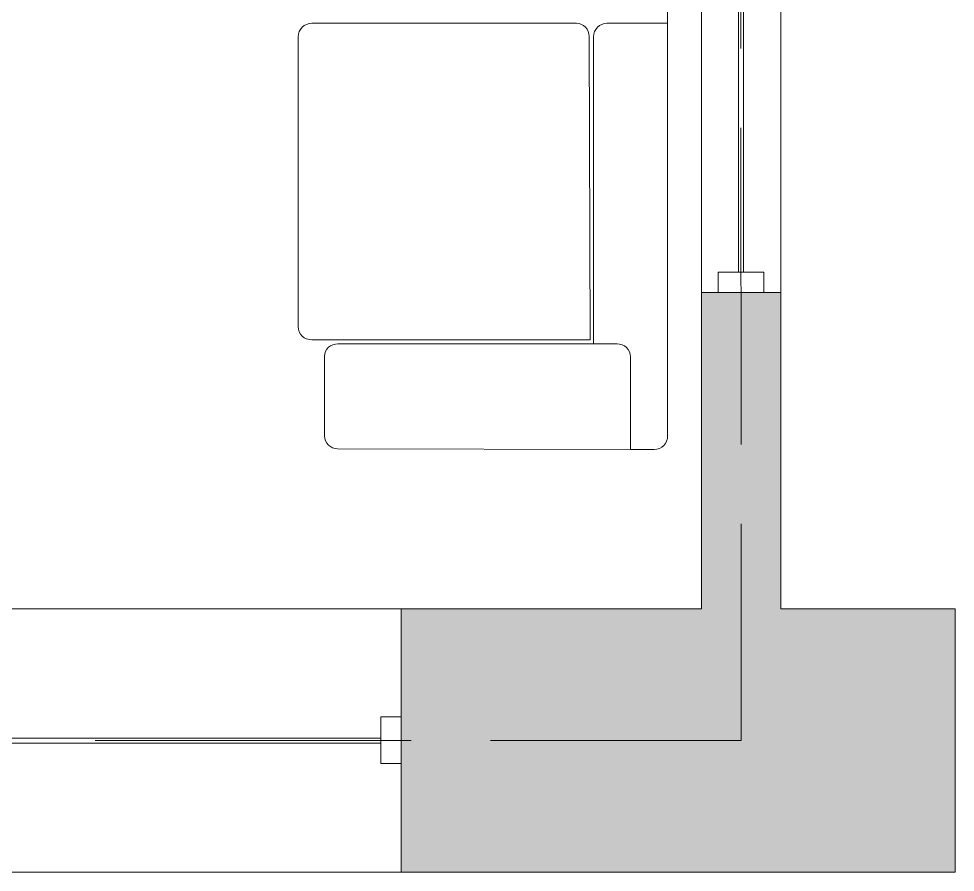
# Model space of a CAD drawing. Header units: metres. Extents: x 14 to 155, y 0 to 125.
# Drawn here: x 33.532 to 35.309, y 98.987 to 100.605 of the extents above; entities that cross this region are included whole.
import ezdxf

# ---------------------------------------------------------------- set-up
doc = ezdxf.new("R2010")
doc.units = ezdxf.units.M
doc.layers.add('PDF_Geometry', color=7, linetype='Continuous', true_color=0xc0c0c0)
doc.layers.add('PDF_Solid Fills', color=7, linetype='Continuous')

msp = doc.modelspace()

# ---------------------------------------------------------------- linework, layer by layer
at = {"layer": 'PDF_Geometry', "color": 0, "lineweight": 5}
for points in [[(34.8272, 102.3874), (34.9777, 102.3874), (34.9777, 100.0861), (34.8273, 100.0861)], [(34.8273, 100.0861), (34.8273, 99.486), (34.2575, 99.486), (34.2576, 98.9866), (35.309, 98.9867), (35.309, 99.486), (34.9778, 99.486), (34.9777, 100.0861)], [(33.4574, 99.4859), (34.2575, 99.486), (34.2576, 98.9866), (33.4574, 98.9866)]]:
    msp.add_lwpolyline(points, close=True, dxfattribs=at)
at = {"layer": 'PDF_Geometry', "color": 0, "lineweight": 0}
for points in [[(34.8977, 100.1245), (34.9072, 100.1245), (34.9072, 102.349), (34.8976, 102.349)], [(34.9457, 100.0861), (34.8592, 100.0861), (34.8592, 100.1245), (34.9457, 100.1245)], [(34.2191, 99.2811), (34.2576, 99.2811), (34.2576, 99.1931), (34.2191, 99.1931)], [(33.4942, 99.2315), (34.2192, 99.2315), (34.2192, 99.2411), (33.4942, 99.241)]]:
    msp.add_lwpolyline(points, close=True, dxfattribs=at)
for points in [[(34.6928, 99.7884), (34.7377, 99.7884, 0.414623), (34.7632, 99.814), (34.7632, 101.9985, 0.414623), (34.7376, 102.0225), (34.6928, 102.0225)], [(34.7632, 100.5966), (34.648, 100.5966, 0.414623), (34.6224, 100.571), (34.6224, 99.9885)]]:
    msp.add_lwpolyline(points, format="xyb", dxfattribs=at)
for points in [[(34.9024, 101.1487), (34.9024, 100.5486)], [(34.9024, 100.3981), (34.9025, 99.798)], [(34.9025, 99.6476), (34.9025, 99.2363), (34.4272, 99.2363)], [(33.6767, 99.2363), (34.2768, 99.2363)]]:
    msp.add_lwpolyline(points, dxfattribs=at)
for points in [[(34.0622, 100.571), (34.0622, 100.0212, 0.414623), (34.0878, 99.9964), (34.616, 99.9965), (34.6143, 100.5717, 0.414623), (34.5903, 100.5966), (34.0878, 100.5966, 0.414623)], [(34.6928, 99.9644), (34.6928, 99.7883), (34.1368, 99.7899, -0.414623), (34.1119, 99.814), (34.1118, 99.9652, -0.414623), (34.1375, 99.9885), (34.6672, 99.9885, -0.414623)]]:
    msp.add_lwpolyline(points, format="xyb", close=True, dxfattribs=at)
at = {"layer": 'PDF_Solid Fills', "color": 0, "transparency": 33554559}
for points in [[(34.9777, 100.0861), (34.8272, 100.0861), (34.9777, 99.486)], [(34.8272, 100.0861), (34.9777, 99.486), (34.8272, 99.486)], [(35.309, 99.486), (34.2575, 99.486), (35.309, 98.9867)], [(34.2575, 99.486), (35.309, 98.9867), (34.2576, 98.9866)]]:
    msp.add_solid(points, dxfattribs=at)

doc.saveas('drawing.dxf')
